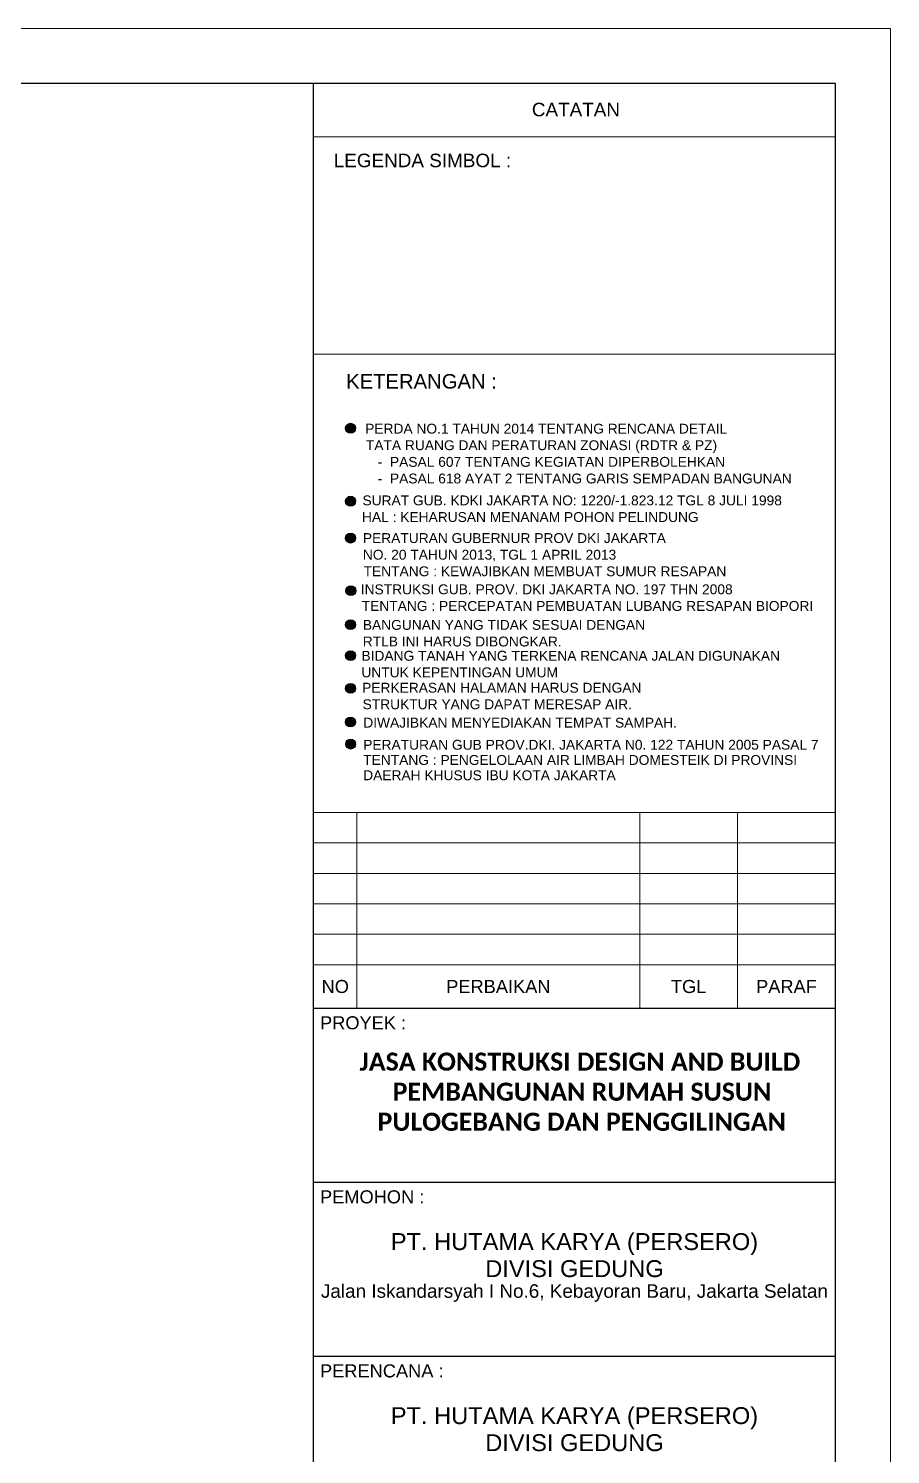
# Model space of a CAD drawing. Header units: millimetres. Extents: x -108 to 351, y -17 to 192.
# Drawn here: x 80.34 to 105.84, y 113.4 to 155.58 of the extents above; entities that cross this region are included whole.
import ezdxf
from ezdxf.enums import TextEntityAlignment as Align

# ---------------------------------------------------------------- set-up
doc = ezdxf.new("R2010")
doc.units = ezdxf.units.MM
for name, color, linetype, lineweight in [('-DPK-GARIS TEPI2', 7, 'Continuous', 13), ('-DPK-Simbol', 7, 'Continuous', 25), ('-DPK-TEKS 2', 7, 'Continuous', 15), ('KOP', 7, 'Continuous', 20), ('KOP GARIS', 1, 'Continuous', 30)]:
    doc.layers.add(name, color=color, linetype=linetype, lineweight=lineweight)
doc.styles.add('ARIAL', font='arial.ttf')
doc.styles.add('KOPDPK', font='sanss___.ttf', dxfattribs={"height": 2})
doc.styles.get("Standard").update_dxf_attribs({"font": 'arial.ttf'})

# ---------------------------------------------------------------- blocks, each defined once
blk = doc.blocks.new('KOPA2-TPAK r')
at = {"layer": '-DPK-Simbol'}
for points in [[(51.339, 36.223, 1), (51.485, 36.223, 1)], [(51.339, 35.144, 1), (51.485, 35.144, 1)], [(51.339, 34.599, 1), (51.485, 34.599, 1)], [(51.344, 33.821, 1), (51.49, 33.821, 1)], [(51.339, 33.318, 1), (51.485, 33.318, 1)], [(51.339, 32.86, 1), (51.485, 32.86, 1)], [(51.339, 32.376, 1), (51.485, 32.376, 1)], [(51.338, 31.878, 1), (51.484, 31.878, 1)], [(51.341, 31.552, 1), (51.487, 31.552, 1)]]:
    blk.add_hatch(color=256, dxfattribs=at).paths.add_polyline_path(points)
at = {"layer": '-DPK-GARIS TEPI2', "lineweight": 13}
for p, q in [((50.864, 30.541), (58.585, 30.541)), ((51.508, 27.645), (51.508, 30.541)), ((55.69, 30.541), (55.69, 27.645)), ((57.138, 30.541), (57.138, 27.645)), ((50.864, 30.09), (58.585, 30.09)), ((50.864, 29.64), (58.585, 29.64)), ((50.864, 29.19), (58.585, 29.19)), ((50.864, 28.739), (58.585, 28.739)), ((50.864, 28.289), (58.585, 28.289))]:
    blk.add_line(p, q, dxfattribs=at)
at = {"layer": '-DPK-Simbol'}
for centre in [(51.412, 36.223), (51.412, 35.144), (51.412, 34.599), (51.417, 33.821), (51.417, 33.821), (51.412, 33.318), (51.412, 33.318), (51.412, 32.86), (51.412, 32.86), (51.412, 32.376), (51.411, 31.878), (51.411, 31.878), (51.414, 31.552), (51.414, 31.552)]:
    blk.add_circle(centre, 0.0732, dxfattribs=at)
blk.add_line((50.864, 37.317), (58.585, 37.317))
at = {"layer": 'KOP', "lineweight": 13}
blk.add_line((58.585, 40.534), (50.864, 40.534), dxfattribs=at)
at = {"layer": 'KOP'}
blk.add_lwpolyline([(0, 0), (59.4, 0), (59.4, 42.135), (0, 42.135)], close=True, dxfattribs=at)
at = {"layer": 'KOP GARIS'}
for p, q in [((50.864, 0.815), (50.864, 41.32)), ((50.864, 27.645), (58.585, 27.645)), ((50.864, 25.072), (58.585, 25.072)), ((50.864, 22.498), (58.585, 22.498))]:
    blk.add_line(p, q, dxfattribs=at)
blk.add_lwpolyline([(0.815, 0.815), (58.585, 0.815), (58.585, 41.32), (0.815, 41.32)], close=True, dxfattribs=at)
at = {"layer": '-DPK-Simbol', "style": 'ARIAL'}
for s, p in [('PERDA NO.1 TAHUN 2014 TENTANG RENCANA DETAIL', (51.629, 36.144)), ('TATA RUANG DAN PERATURAN ZONASI (RDTR & PZ)', (51.64, 35.899)), ('   -  PASAL 607 TENTANG KEGIATAN DIPERBOLEHKAN', (51.645, 35.653)), ('   -  PASAL 618 AYAT 2 TENTANG GARIS SEMPADAN BANGUNAN', (51.645, 35.407)), ('SURAT GUB. KDKI JAKARTA NO: 1220/-1.823.12 TGL 8 JULI 1998', (51.589, 35.083)), ('HAL : KEHARUSAN MENANAM POHON PELINDUNG', (51.582, 34.837)), ('PERATURAN GUBERNUR PROV DKI JAKARTA', (51.595, 34.526)), ('NO. 20 TAHUN 2013, TGL 1 APRIL 2013', (51.595, 34.28)), ('TENTANG : KEWAJIBKAN MEMBUAT SUMUR RESAPAN', (51.606, 34.035)), ('INSTRUKSI GUB. PROV. DKI JAKARTA NO. 197 THN 2008', (51.564, 33.768)), ('TENTANG : PERCEPATAN PEMBUATAN LUBANG RESAPAN BIOPORI', (51.578, 33.522)), ('BANGUNAN YANG TIDAK SESUAI DENGAN', (51.594, 33.242)), ('RTLB INI HARUS DIBONGKAR.', (51.593, 32.996)), ('BIDANG TANAH YANG TERKENA RENCANA JALAN DIGUNAKAN', (51.574, 32.785)), ('UNTUK KEPENTINGAN UMUM', (51.573, 32.54)), ('PERKERASAN HALAMAN HARUS DENGAN', (51.584, 32.313)), ('STRUKTUR YANG DAPAT MERESAP AIR.', (51.591, 32.068)), ('DIWAJIBKAN MENYEDIAKAN TEMPAT SAMPAH.', (51.601, 31.796)), ('PERATURAN GUB PROV.DKI. JAKARTA N0. 122 TAHUN 2005 PASAL 7', (51.6, 31.469)), ('TENTANG : PENGELOLAAN AIR LIMBAH DOMESTEIK DI PROVINSI', (51.6, 31.244)), ('DAERAH KHUSUS IBU KOTA JAKARTA', (51.6, 31.018))]:
    blk.add_text(s, height=0.14584, dxfattribs=at).set_placement(p)
at = {"layer": '-DPK-TEKS 2', "style": 'KOPDPK'}
blk.add_text('KETERANGAN :', height=0.21447, dxfattribs=at).set_placement((51.347, 36.81))
at = {"layer": '-DPK-TEKS 2'}
for s, p in [('NO', (51.186, 27.967)), ('PERBAIKAN', (53.599, 27.967)), ('TGL', (56.414, 27.967)), ('PARAF', (57.861, 27.967))]:
    blk.add_text(s, height=0.193, dxfattribs=at).set_placement(p, align=Align.MIDDLE_CENTER)
for s, height, p in [('PROYEK :', 0.193, (50.961, 27.43)), ('PEMOHON :', 0.193, (50.961, 24.856)), ('PERENCANA :', 0.19303, (50.961, 22.282))]:
    blk.add_text(s, height=height, dxfattribs=at).set_placement(p, align=Align.MIDDLE_LEFT)
at = {"layer": '-DPK-TEKS 2', "insert": (50.405, 26.989), "char_height": 0.2, "attachment_point": 1}
blk.add_mtext_dynamic_manual_height_columns('\\pi1.1411;{\\fCalibri|b1|i0|c0|p34;\\H1.3333x;JASA KONSTRUKSI DESIGN AND BUILD \\P\\pi1.6308;PEMBANGUNAN RUMAH SUSUN \\P\\pi1.4066;PULOGEBANG DAN PENGGILINGAN}', width=8.92595, gutter_width=1.75, heights=[0], dxfattribs=at)
at = {"layer": 'KOP'}
for s, height, p in [('PT. HUTAMA KARYA (PERSERO)', 0.25, (54.725, 24.194)), ('DIVISI GEDUNG', 0.25, (54.725, 23.794)), ('Jalan Iskandarsyah I No.6, Kebayoran Baru, Jakarta Selatan', 0.2, (54.725, 23.463)), ('PT. HUTAMA KARYA (PERSERO)', 0.25, (54.725, 21.62)), ('DIVISI GEDUNG', 0.25, (54.725, 21.22))]:
    blk.add_text(s, height=height, dxfattribs=at).set_placement(p, align=Align.MIDDLE_CENTER)
at = {"layer": 'KOP', "char_height": 0.2, "attachment_point": 1}
for s, width, insert in [('\\pi0.037596;CATATAN', 1.34231, (54.057, 41.037)), ('LEGENDA SIMBOL :', 2.62438, (51.164, 40.284))]:
    blk.add_mtext_dynamic_manual_height_columns(s, width=width, gutter_width=5, heights=[0], dxfattribs=dict(at, insert=insert))
at = {"layer": 'KOP'}
for p in [(51.864, 6.612), (51.864, 6.212), (51.864, 5.812)]:
    blk.add_attdef('JUDUL', p, '', height=0.25, dxfattribs=at)
for tag, p in [('SKALA', (51.816, 4.913)), ('SKALA', (51.816, 4.602)), ('SKALA', (51.816, 4.312)), ('AR-00', (57.749, 3.195))]:
    blk.add_attdef(tag, text='', height=0.172, dxfattribs=at).set_placement(p, align=Align.MIDDLE_CENTER)

msp = doc.modelspace()

# ---------------------------------------------------------------- block references
at = {"layer": 'KOP', "xscale": 2, "yscale": 2, "zscale": 2}
msp.add_blockref('KOPA2-TPAK r', (-12.96042, 71.30529), dxfattribs=at)

doc.saveas('drawing.dxf')
